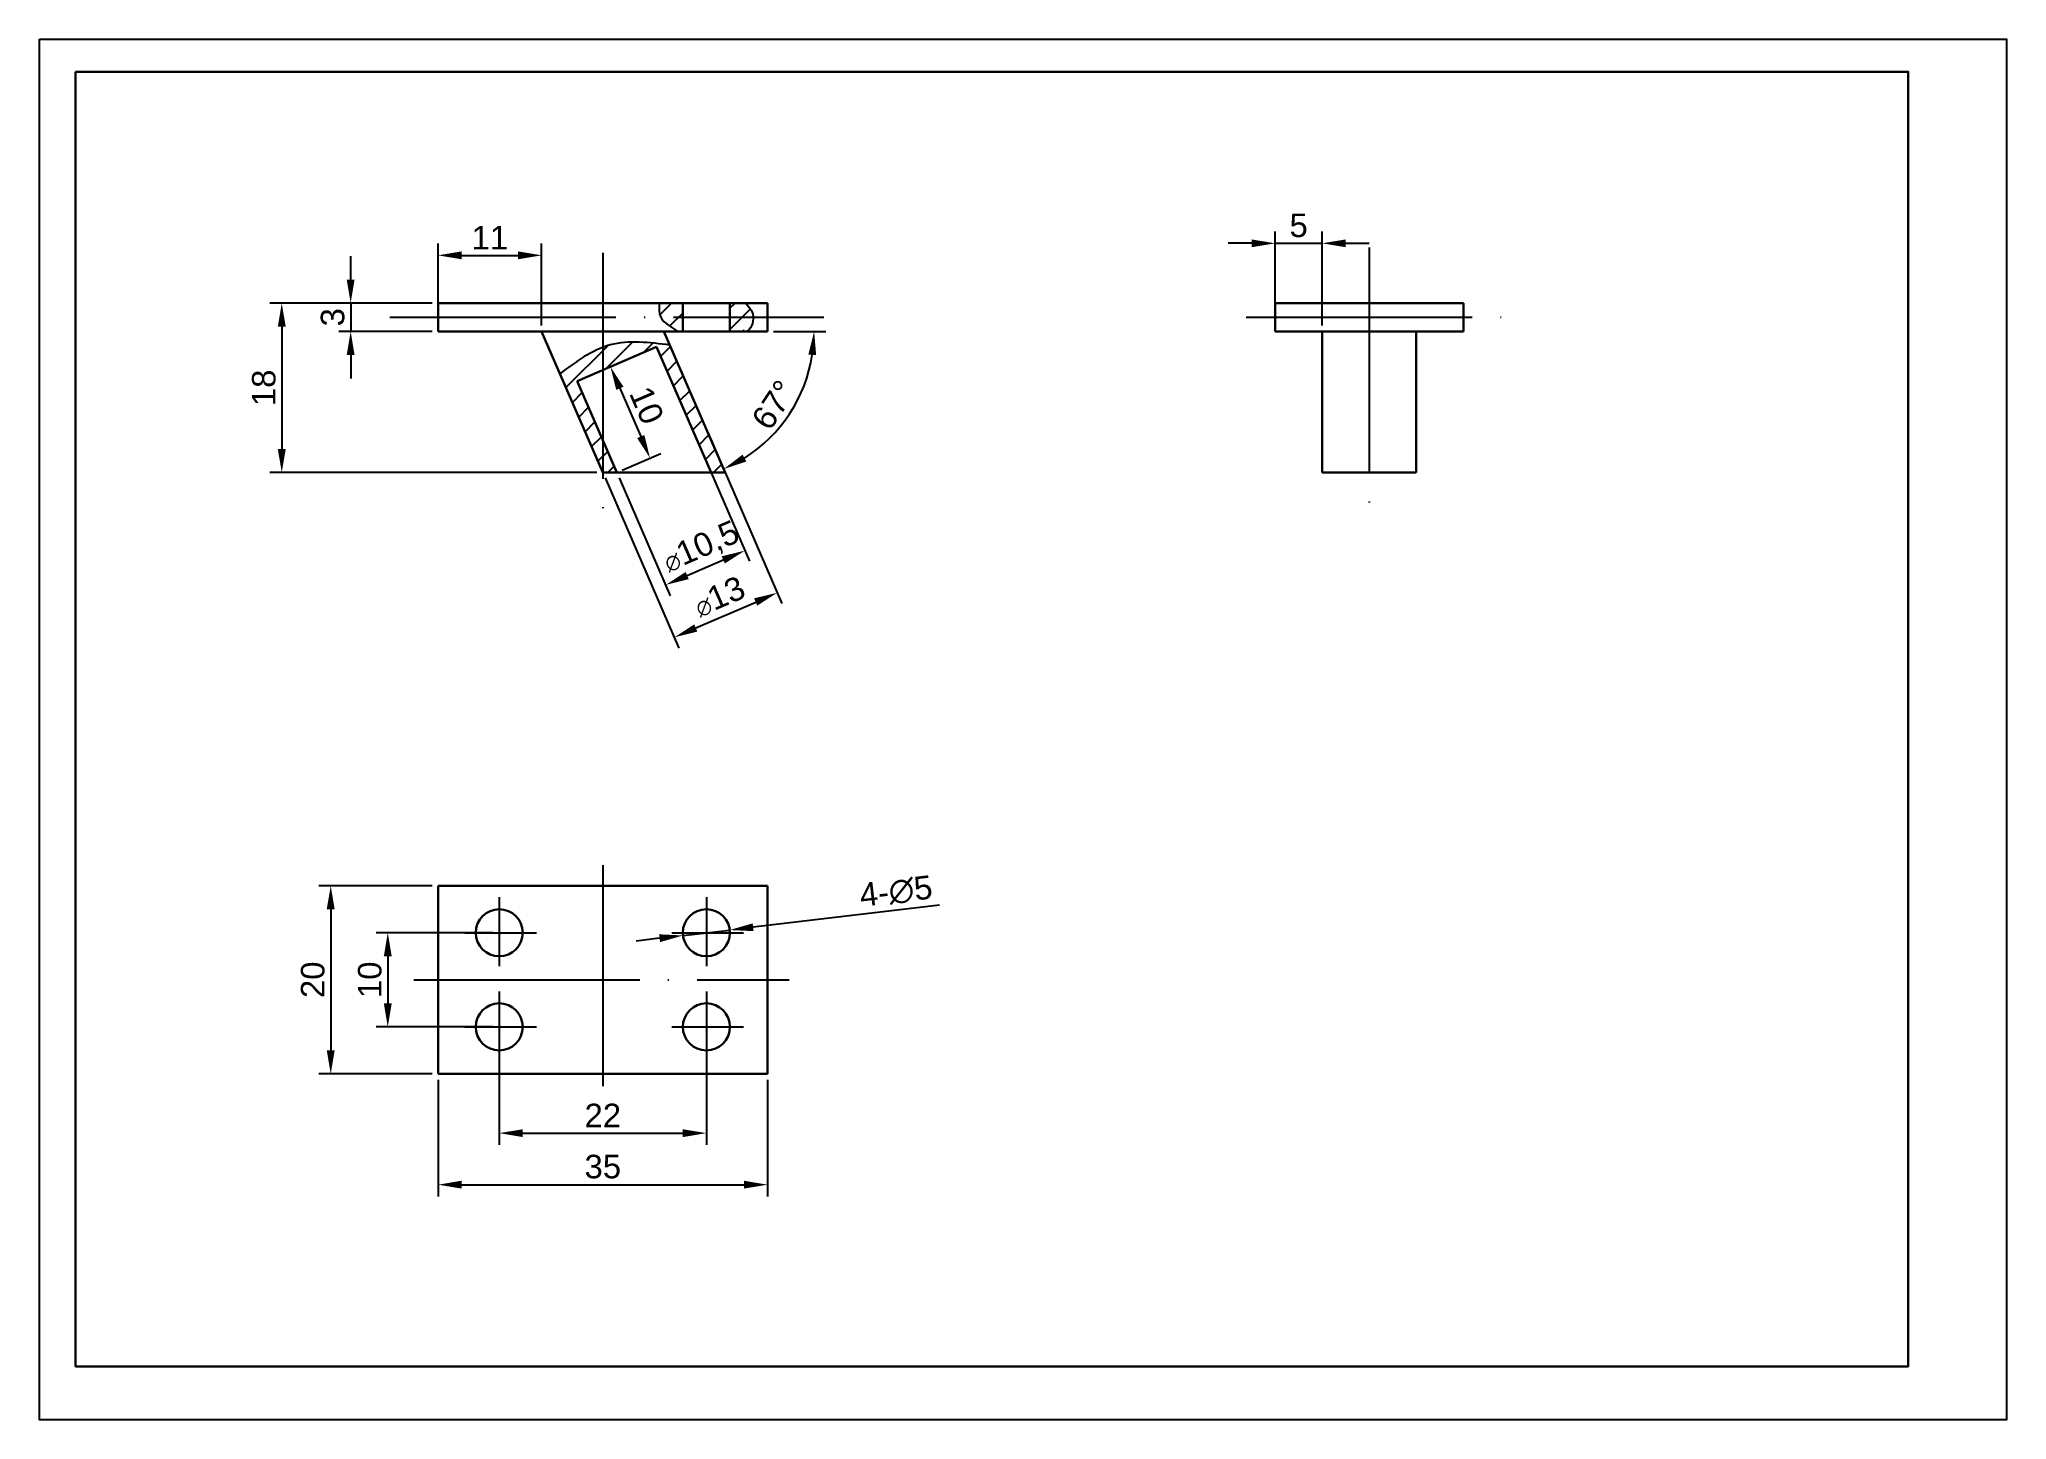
# Model space of a CAD drawing. Header units: millimetres. Extents: x 728 to 937, y 1206 to 1353.
import ezdxf

# ---------------------------------------------------------------- set-up
doc = ezdxf.new("R2010")
doc.units = ezdxf.units.MM
doc.linetypes.add('ACAD_ISO04W100', pattern=[30, 24, -3, 0, -3])
for name, color, linetype in [('中心线', 10, 'ACAD_ISO04W100'), ('剖面线', 7, 'Continuous'), ('标注线', 5, 'Continuous')]:
    doc.layers.add(name, color=color, linetype=linetype)
doc.layers.add('轮廓线', color=250, linetype='Continuous', lineweight=30)
doc.styles.get("Standard").update_dxf_attribs({"font": 'arial.ttf'})
doc.dimstyles.new('ISO-25', dxfattribs={"dimtxt": 2.5, "dimasz": 2.5, "dimexe": 1.25, "dimexo": 0.625, "dimtad": 1, "dimtxsty": 'Standard', "dimcen": 2.5, "dimadec": 0, "dimazin": 0, "dimtfac": 1, "dimtmove": 0, "dimatfit": 3, "dimfxl": 1, "dimarcsym": 0})

# ---------------------------------------------------------------- blocks, each defined once
blk = doc.blocks.new('*D149')
at = {"layer": 'Defpoints', "color": 0, "transparency": 16777216}
for p in [(798.8, 1311.74), (787.86, 1307), (806.39, 1294.24)]:
    blk.add_point(p, dxfattribs=at)
at = {"layer": '标注线', "color": 0, "lineweight": -2, "transparency": 16777216}
for p, q in [((799.05, 1311.17), (806.89, 1293.09)), ((788.11, 1306.43), (795.94, 1288.35)), ((797.74, 1290.49), (804.1, 1293.24))]:
    blk.add_line(p, q, dxfattribs=at)
at = {"layer": '标注线', "color": 0, "transparency": 16777216}
for points in [[(803.93, 1293.63), (804.26, 1292.86), (806.39, 1294.24)], [(797.57, 1290.87), (797.9, 1290.11), (795.45, 1289.49)]]:
    blk.add_solid(points, dxfattribs=at)
at = {"layer": '标注线', "color": 0, "transparency": 16777216, "insert": (800.23, 1293.84), "char_height": 2.5, "attachment_point": 5, "rotation": 23.4287}
blk.add_mtext('{\\Fgdt|c0;\\H0.625x;n}13', dxfattribs=at)
blk = doc.blocks.new('*D150')
at = {"layer": 'Defpoints', "color": 0, "transparency": 16777216}
for p in [(770.36, 1325), (761.08, 1322), (770.36, 1322)]:
    blk.add_point(p, dxfattribs=at)
at = {"layer": '标注线', "color": 0, "lineweight": -2, "transparency": 16777216}
for p, q in [((761.08, 1327.5), (761.08, 1330)), ((769.73, 1325), (759.83, 1325)), ((761.08, 1325), (761.08, 1322)), ((769.73, 1322), (759.83, 1322)), ((761.08, 1319.5), (761.08, 1317))]:
    blk.add_line(p, q, dxfattribs=at)
at = {"layer": '标注线', "color": 0, "transparency": 16777216}
for points in [[(760.66, 1327.5), (761.49, 1327.5), (761.08, 1325)], [(760.66, 1319.5), (761.49, 1319.5), (761.08, 1322)]]:
    blk.add_solid(points, dxfattribs=at)
at = {"layer": '标注线', "color": 0, "transparency": 16777216, "insert": (759.17, 1323.5), "char_height": 2.5, "attachment_point": 5, "rotation": 90}
blk.add_mtext('3', dxfattribs=at)
blk = doc.blocks.new('*D151')
at = {"layer": 'Defpoints', "color": 0, "transparency": 16777216}
for p in [(770.36, 1325), (753.76, 1307), (787.86, 1307)]:
    blk.add_point(p, dxfattribs=at)
at = {"layer": '标注线', "color": 0, "lineweight": -2, "transparency": 16777216}
for p, q in [((769.73, 1325), (752.51, 1325)), ((753.76, 1322.5), (753.76, 1309.5)), ((787.23, 1307), (752.51, 1307))]:
    blk.add_line(p, q, dxfattribs=at)
at = {"layer": '标注线', "color": 0, "transparency": 16777216}
for points in [[(753.34, 1322.5), (754.18, 1322.5), (753.76, 1325)], [(753.34, 1309.5), (754.18, 1309.5), (753.76, 1307)]]:
    blk.add_solid(points, dxfattribs=at)
at = {"layer": '标注线', "color": 0, "transparency": 16777216, "insert": (751.86, 1316), "char_height": 2.5, "attachment_point": 5, "rotation": 90}
blk.add_mtext('18', dxfattribs=at)
blk = doc.blocks.new('*D152')
at = {"layer": 'Defpoints', "color": 0, "transparency": 16777216}
for p in [(801.34, 1258.4), (796.38, 1257.82)]:
    blk.add_point(p, dxfattribs=at)
at = {"layer": '标注线', "color": 0, "lineweight": -2, "transparency": 16777216}
for p, q in [((823.61, 1261.03), (803.82, 1258.7)), ((796.38, 1257.82), (801.34, 1258.4)), ((793.89, 1257.52), (791.41, 1257.23))]:
    blk.add_line(p, q, dxfattribs=at)
at = {"layer": '标注线', "color": 0, "transparency": 16777216}
for points in [[(793.84, 1257.94), (793.94, 1257.11), (796.38, 1257.82)], [(803.78, 1259.11), (803.87, 1258.28), (801.34, 1258.4)]]:
    blk.add_solid(points, dxfattribs=at)
at = {"layer": '标注线', "color": 0, "transparency": 16777216, "insert": (819, 1262.47), "char_height": 2.5, "attachment_point": 5, "rotation": 6.7253}
blk.add_mtext('4-∅5', dxfattribs=at)
blk = doc.blocks.new('*D153')
at = {"layer": 'Defpoints', "color": 0, "transparency": 16777216}
for p in [(776.86, 1248.11), (798.86, 1248.22), (798.86, 1236.82)]:
    blk.add_point(p, dxfattribs=at)
at = {"layer": '标注线', "color": 0, "lineweight": -2, "transparency": 16777216}
for p, q in [((776.86, 1247.49), (776.86, 1235.57)), ((798.86, 1247.6), (798.86, 1235.57)), ((779.36, 1236.82), (796.36, 1236.82))]:
    blk.add_line(p, q, dxfattribs=at)
at = {"layer": '标注线', "color": 0, "transparency": 16777216}
for points in [[(779.36, 1237.23), (779.36, 1236.4), (776.86, 1236.82)], [(796.36, 1237.23), (796.36, 1236.4), (798.86, 1236.82)]]:
    blk.add_solid(points, dxfattribs=at)
at = {"layer": '标注线', "color": 0, "transparency": 16777216, "insert": (787.86, 1238.7), "char_height": 2.5, "attachment_point": 5}
blk.add_mtext('22', dxfattribs=at)
blk = doc.blocks.new('*D154')
at = {"layer": 'Defpoints', "color": 0, "transparency": 16777216}
for p in [(770.36, 1243.11), (805.36, 1243.11), (805.36, 1231.34)]:
    blk.add_point(p, dxfattribs=at)
at = {"layer": '标注线', "color": 0, "lineweight": -2, "transparency": 16777216}
for p, q in [((770.36, 1242.49), (770.36, 1230.09)), ((805.36, 1242.49), (805.36, 1230.09)), ((772.86, 1231.34), (802.86, 1231.34))]:
    blk.add_line(p, q, dxfattribs=at)
at = {"layer": '标注线', "color": 0, "transparency": 16777216}
for points in [[(772.86, 1231.76), (772.86, 1230.93), (770.36, 1231.34)], [(802.86, 1231.76), (802.86, 1230.93), (805.36, 1231.34)]]:
    blk.add_solid(points, dxfattribs=at)
at = {"layer": '标注线', "color": 0, "transparency": 16777216, "insert": (787.86, 1233.25), "char_height": 2.5, "attachment_point": 5}
blk.add_mtext('35', dxfattribs=at)
blk = doc.blocks.new('*D155')
at = {"layer": 'Defpoints', "color": 0, "transparency": 16777216}
for p in [(770.36, 1263.11), (758.96, 1243.11), (770.36, 1243.11)]:
    blk.add_point(p, dxfattribs=at)
at = {"layer": '标注线', "color": 0, "lineweight": -2, "transparency": 16777216}
for p, q in [((769.73, 1263.11), (757.71, 1263.11)), ((758.96, 1260.61), (758.96, 1245.61)), ((769.73, 1243.11), (757.71, 1243.11))]:
    blk.add_line(p, q, dxfattribs=at)
at = {"layer": '标注线', "color": 0, "transparency": 16777216}
for points in [[(758.54, 1260.61), (759.38, 1260.61), (758.96, 1263.11)], [(758.54, 1245.61), (759.38, 1245.61), (758.96, 1243.11)]]:
    blk.add_solid(points, dxfattribs=at)
at = {"layer": '标注线', "color": 0, "transparency": 16777216, "insert": (757.06, 1253.11), "char_height": 2.5, "attachment_point": 5, "rotation": 90}
blk.add_mtext('20', dxfattribs=at)
blk = doc.blocks.new('*D156')
at = {"layer": 'Defpoints', "color": 0, "transparency": 16777216}
for p in [(776.86, 1258.11), (765.02, 1248.11), (776.86, 1248.11)]:
    blk.add_point(p, dxfattribs=at)
at = {"layer": '标注线', "color": 0, "lineweight": -2, "transparency": 16777216}
for p, q in [((776.23, 1258.11), (763.77, 1258.11)), ((765.02, 1255.61), (765.02, 1250.61)), ((776.23, 1248.11), (763.77, 1248.11))]:
    blk.add_line(p, q, dxfattribs=at)
at = {"layer": '标注线', "color": 0, "transparency": 16777216}
for points in [[(764.6, 1255.61), (765.44, 1255.61), (765.02, 1258.11)], [(764.6, 1250.61), (765.44, 1250.61), (765.02, 1248.11)]]:
    blk.add_solid(points, dxfattribs=at)
at = {"layer": '标注线', "color": 0, "transparency": 16777216, "insert": (763.12, 1253.11), "char_height": 2.5, "attachment_point": 5, "rotation": 90}
blk.add_mtext('10', dxfattribs=at)
blk = doc.blocks.new('*D157')
at = {"layer": 'Defpoints', "color": 0, "transparency": 16777216}
for p in [(797.78, 1310.65), (789.36, 1307), (802.95, 1298.71)]:
    blk.add_point(p, dxfattribs=at)
at = {"layer": '标注线', "color": 0, "lineweight": -2, "transparency": 16777216}
for p, q in [((798.03, 1310.08), (803.45, 1297.57)), ((789.61, 1306.43), (795.03, 1293.92)), ((796.83, 1296.06), (800.66, 1297.72))]:
    blk.add_line(p, q, dxfattribs=at)
at = {"layer": '标注线', "color": 0, "transparency": 16777216}
for points in [[(800.49, 1298.1), (800.82, 1297.34), (802.95, 1298.71)], [(796.66, 1296.44), (796.99, 1295.68), (794.53, 1295.06)]]:
    blk.add_solid(points, dxfattribs=at)
at = {"layer": '标注线', "color": 0, "transparency": 16777216, "insert": (798.33, 1299.03), "char_height": 2.5, "attachment_point": 5, "rotation": 23.4287}
blk.add_mtext('{\\Fgdt|c0;\\H0.625x;n}10,5', dxfattribs=at)
blk = doc.blocks.new('*D158')
at = {"layer": 'Defpoints', "color": 0, "transparency": 16777216}
for p in [(785.15, 1316.72), (792.88, 1308.53), (789.36, 1307)]:
    blk.add_point(p, dxfattribs=at)
at = {"layer": '标注线', "color": 0, "lineweight": -2, "transparency": 16777216}
for p, q in [((785.72, 1316.97), (789.82, 1318.75)), ((789.66, 1315.96), (791.89, 1310.82)), ((789.93, 1307.25), (794.03, 1309.03))]:
    blk.add_line(p, q, dxfattribs=at)
at = {"layer": '标注线', "color": 0, "transparency": 16777216}
for points in [[(790.05, 1316.12), (789.28, 1315.79), (788.67, 1318.25)], [(792.27, 1310.99), (791.51, 1310.66), (792.88, 1308.53)]]:
    blk.add_solid(points, dxfattribs=at)
at = {"layer": '标注线', "color": 0, "transparency": 16777216, "insert": (792.52, 1314.15), "char_height": 2.5, "attachment_point": 5, "rotation": 293.4287}
blk.add_mtext('10', dxfattribs=at)
blk = doc.blocks.new('*D159')
at = {"layer": 'Defpoints', "color": 0, "transparency": 16777216}
for p in [(864.27, 1331.36), (859.27, 1322), (864.27, 1322)]:
    blk.add_point(p, dxfattribs=at)
at = {"layer": '标注线', "color": 0, "lineweight": -2, "transparency": 16777216}
for p, q in [((856.77, 1331.36), (854.27, 1331.36)), ((859.27, 1322.63), (859.27, 1332.61)), ((859.27, 1331.36), (864.27, 1331.36)), ((864.27, 1322.63), (864.27, 1332.61)), ((866.77, 1331.36), (869.27, 1331.36))]:
    blk.add_line(p, q, dxfattribs=at)
at = {"layer": '标注线', "color": 0, "transparency": 16777216}
for points in [[(856.77, 1331.77), (856.77, 1330.94), (859.27, 1331.36)], [(866.77, 1331.77), (866.77, 1330.94), (864.27, 1331.36)]]:
    blk.add_solid(points, dxfattribs=at)
at = {"layer": '标注线', "color": 0, "transparency": 16777216, "insert": (861.77, 1333.25), "char_height": 2.5, "attachment_point": 5}
blk.add_mtext('5', dxfattribs=at)
blk = doc.blocks.new('*D160')
at = {"layer": 'Defpoints', "color": 0, "transparency": 16777216}
for p in [(781.36, 1330.08), (770.36, 1322), (781.36, 1322)]:
    blk.add_point(p, dxfattribs=at)
at = {"layer": '标注线', "color": 0, "lineweight": -2, "transparency": 16777216}
for p, q in [((770.36, 1322.63), (770.36, 1331.33)), ((781.36, 1322.63), (781.36, 1331.33)), ((772.86, 1330.08), (778.86, 1330.08))]:
    blk.add_line(p, q, dxfattribs=at)
at = {"layer": '标注线', "color": 0, "transparency": 16777216}
for points in [[(772.86, 1330.5), (772.86, 1329.66), (770.36, 1330.08)], [(778.86, 1330.5), (778.86, 1329.66), (781.36, 1330.08)]]:
    blk.add_solid(points, dxfattribs=at)
at = {"layer": '标注线', "color": 0, "transparency": 16777216, "insert": (775.86, 1331.96), "char_height": 2.5, "attachment_point": 5}
blk.add_mtext('11', dxfattribs=at)
blk = doc.blocks.new('*D161')
at = {"layer": 'Defpoints', "color": 0, "transparency": 16777216}
for p in [(770.36, 1322), (794.36, 1322), (805.36, 1322), (809.12, 1315.98), (800.86, 1307)]:
    blk.add_point(p, dxfattribs=at)
at = {"layer": '标注线', "color": 0, "lineweight": -2, "transparency": 16777216}
blk.add_line((805.98, 1322), (811.56, 1322), dxfattribs=at)
blk.add_arc((794.36, 1322), 15.95, 302.4206, 351.0081, dxfattribs=at)
at = {"layer": '标注线', "color": 0, "transparency": 16777216}
for points in [[(809.69, 1319.54), (810.52, 1319.48), (810.31, 1322)], [(803.1, 1308.17), (802.71, 1308.91), (800.7, 1307.37)]]:
    blk.add_solid(points, dxfattribs=at)
at = {"layer": '标注线', "color": 0, "transparency": 16777216, "insert": (806.03, 1314.19), "char_height": 2.5, "attachment_point": 5, "rotation": 56.2092}
blk.add_mtext('67°', dxfattribs=at)

msp = doc.modelspace()

# ---------------------------------------------------------------- hatches: boundary and pattern name
at = {"layer": '剖面线'}
h = msp.add_hatch(dxfattribs=at)
h.set_pattern_fill('ANSI31', color=256, scale=0.5)
edge = h.paths.add_edge_path()
edge.add_line((796.359, 1325.001), (793.873, 1325.001))
edge.add_spline(control_points=[(793.873, 1325.001), (793.833, 1324.612), (793.699, 1323.275), (794.95, 1322.53), (795.837, 1322.001)], knot_values=[0, 0, 0, 0, 1.11797, 3.8383455, 3.8383455, 3.8383455, 3.8383455], degree=3, periodic=0)
edge.add_line((795.837, 1322.001), (796.359, 1322.001))
edge.add_line((796.359, 1322.001), (796.359, 1325.001))
edge = h.paths.add_edge_path()
edge.add_spline(control_points=[(803.162, 1322.001), (803.527, 1322.116), (804.178, 1323.728), (803.46, 1324.534), (803.044, 1325.001)], knot_values=[0, 0, 0, 0, 1.3439066, 3.1911372, 3.1911372, 3.1911372, 3.1911372], degree=3, periodic=0)
edge.add_line((803.044, 1325.001), (801.359, 1325.001))
edge.add_line((801.359, 1325.001), (801.359, 1322.001))
edge.add_line((801.359, 1322.001), (803.162, 1322.001))
h = msp.add_hatch(dxfattribs=at)
h.set_pattern_fill('ANSI31', color=256, scale=0.5)
edge = h.paths.add_edge_path()
edge.add_line((787.859, 1317.9), (787.859, 1320.31))
edge.add_spline(control_points=[(787.859, 1320.31), (786.256, 1319.7), (784.781, 1318.604), (783.306, 1317.507)], knot_values=[7.19985, 7.19985, 7.19985, 7.19985, 12.4993362, 12.4993362, 12.4993362, 12.4993362], degree=3, periodic=0)
edge.add_line((783.306, 1317.507), (787.859, 1307.001))
edge.add_line((787.859, 1307.001), (787.859, 1310.463))
edge.add_line((787.859, 1310.463), (785.146, 1316.724))
edge.add_line((785.146, 1316.724), (787.859, 1317.9))
edge = h.paths.add_edge_path()
edge.add_line((793.565, 1320.372), (799.359, 1307.001))
edge.add_line((799.359, 1307.001), (800.859, 1307.001))
edge.add_line((800.859, 1307.001), (794.992, 1320.541))
edge.add_spline(control_points=[(794.992, 1320.541), (792.799, 1320.818), (790.318, 1321.132), (788.112, 1320.407), (787.859, 1320.31)], knot_values=[0, 0, 0, 0, 6.3634258, 7.19985, 7.19985, 7.19985, 7.19985], degree=3, periodic=0)
edge.add_line((787.859, 1320.31), (787.859, 1317.9))
edge.add_line((787.859, 1317.9), (793.565, 1320.372))
h.paths.add_polyline_path([(787.859, 1310.463), (787.859, 1307.001), (789.359, 1307.001)], flags=17)

# ---------------------------------------------------------------- linework, layer by layer
at = {"layer": 'Defpoints'}
msp.add_lwpolyline([(728.012, 1353.03), (936.969, 1353.03), (936.969, 1206.376), (728.012, 1206.376)], close=True, dxfattribs=at)
at = {"layer": '中心线'}
for p, q in [((787.859, 1330.333), (787.859, 1300.598)), ((869.266, 1330.922), (869.266, 1303.017)), ((765.253, 1323.501), (811.323, 1323.501)), ((856.191, 1323.501), (883.289, 1323.501)), ((787.859, 1265.279), (787.859, 1241.824)), ((776.859, 1261.884), (776.859, 1254.557)), ((798.859, 1261.884), (798.859, 1254.557)), ((773.204, 1258.11), (780.82, 1258.11)), ((795.204, 1258.11), (802.82, 1258.11)), ((767.784, 1253.11), (807.643, 1253.11)), ((776.859, 1251.884), (776.859, 1244.557)), ((798.859, 1251.884), (798.859, 1244.557)), ((773.204, 1248.11), (780.82, 1248.11)), ((795.204, 1248.11), (802.82, 1248.11))]:
    msp.add_line(p, q, dxfattribs=at)
at = {"layer": '剖面线'}
msp.add_line((787.859, 1307.001), (783.883, 1316.177), dxfattribs=at)
for points in [[(793.873, 1325.001), (793.873, 1323.883), (795.837, 1322.001)], [(803.044, 1325.001), (803.833, 1323.331), (802.946, 1322.001), (802.748, 1322.099)], [(794.992, 1320.541), (788.628, 1320.561), (783.306, 1317.507)]]:
    msp.add_spline(points, degree=3, dxfattribs=at)
at = {"layer": '轮廓线'}
for p, q in [((770.359, 1325.001), (770.359, 1322.001)), ((805.359, 1325.001), (770.359, 1325.001)), ((796.359, 1325.001), (796.359, 1322.001)), ((801.359, 1325.001), (801.359, 1322.001)), ((805.359, 1322.001), (805.359, 1325.001)), ((859.266, 1325.001), (859.266, 1322.001)), ((879.266, 1325.001), (859.266, 1325.001)), ((879.266, 1322.001), (879.266, 1325.001)), ((770.359, 1322.001), (805.359, 1322.001)), ((787.859, 1307.001), (781.359, 1322.001)), ((800.859, 1307.001), (794.359, 1322.001)), ((859.266, 1322.001), (879.266, 1322.001)), ((864.266, 1322.001), (864.266, 1307.001)), ((874.266, 1322.001), (874.266, 1307.001)), ((785.146, 1316.724), (793.565, 1320.372)), ((793.565, 1320.372), (799.359, 1307.001)), ((785.146, 1316.724), (789.359, 1307.001)), ((787.859, 1307.001), (800.859, 1307.001)), ((864.266, 1307.001), (874.266, 1307.001)), ((770.359, 1263.11), (770.359, 1243.11)), ((805.359, 1263.11), (770.359, 1263.11)), ((805.359, 1243.11), (805.359, 1263.11)), ((770.359, 1243.11), (805.359, 1243.11))]:
    msp.add_line(p, q, dxfattribs=at)
msp.add_lwpolyline([(731.865, 1349.58), (926.518, 1349.58), (926.518, 1212.039), (731.865, 1212.039)], close=True, dxfattribs=at)
for centre in [(776.859, 1258.11), (798.859, 1258.11), (776.859, 1248.11), (798.859, 1248.11)]:
    msp.add_circle(centre, 2.5, dxfattribs=at)

# ---------------------------------------------------------------- dimensions: what is measured, and where the dimension line sits
at = {"layer": '标注线'}
for p1, p2, distance, picture, middle in [((770.359, 1322.001), (781.359, 1322.001), 8.078, '*D160', (775.859, 1331.959)), ((859.266, 1322.001), (864.266, 1322.001), 9.356, '*D159', (861.766, 1333.253))]:
    dim = msp.add_aligned_dim(p1=p1, p2=p2, distance=distance, dimstyle='ISO-25', dxfattribs=at)
    dim.commit()
    dim.dimension.update_dxf_attribs({"geometry": picture, "text_midpoint": middle})
for base, p1, p2, angle, picture, middle, dimtype in [((761.077, 1322.001), (770.359, 1325.001), (770.359, 1322.001), 270, '*D150', (761.077, 1323.501), 161), ((753.761, 1307.001), (770.359, 1325.001), (787.859, 1307.001), 90, '*D151', (753.761, 1316.001), 160), ((758.96, 1243.11), (770.359, 1263.11), (770.359, 1243.11), 90, '*D155', (758.96, 1253.11), 160)]:
    dim = msp.add_linear_dim(base=base, p1=p1, p2=p2, angle=angle, dimstyle='ISO-25', dxfattribs=at)
    dim.commit()
    dim.dimension.update_dxf_attribs({"geometry": picture, "text_midpoint": middle, "dimtype": dimtype})
dim = msp.add_angular_dim_2l(base=(809.124, 1315.979), line1=((800.859, 1307.001), (794.359, 1322.001)), line2=((770.359, 1322.001), (805.359, 1322.001)), dimstyle='ISO-25', dxfattribs=at)
dim.commit()
dim.dimension.update_dxf_attribs({"geometry": '*D161', "text_midpoint": (807.611, 1313.133), "dimtype": 162})
dim = msp.add_aligned_dim(p1=(785.146, 1316.724), p2=(789.359, 1307.001), distance=3.84, text='10', dimstyle='ISO-25', dxfattribs=at)
dim.commit()
dim.dimension.update_dxf_attribs({"geometry": '*D158', "text_midpoint": (792.52, 1314.145)})
for base, p1, p2, text, picture, middle in [((806.39, 1294.238), (787.859, 1307.001), (798.804, 1311.744), '{\\Fgdt|c0;\\H0.625x;n}13', '*D149', (801.056, 1291.926)), ((802.951, 1298.712), (789.359, 1307.001), (797.778, 1310.65), '{\\Fgdt|c0;\\H0.625x;n}10,5', '*D157', (799.177, 1297.077))]:
    dim = msp.add_linear_dim(base=base, p1=p1, p2=p2, angle=23.42869, text=text, dimstyle='ISO-25', dxfattribs=at)
    dim.commit()
    dim.dimension.update_dxf_attribs({"geometry": picture, "text_midpoint": middle, "dimtype": 161})
dim = msp.add_diameter_dim_2p(p1=(796.376, 1257.818), p2=(801.342, 1258.403), text='4-<>', dimstyle='ISO-25', dxfattribs=at)
dim.commit()
dim.dimension.update_dxf_attribs({"geometry": '*D152', "text_midpoint": (819.229, 1260.512), "dimtype": 163})
dim = msp.add_linear_dim(base=(765.021, 1248.11), p1=(776.859, 1258.11), p2=(776.859, 1248.11), angle=90, dimstyle='ISO-25', dxfattribs=at)
dim.commit()
dim.dimension.update_dxf_attribs({"geometry": '*D156', "text_midpoint": (763.119, 1253.11)})
for base, p1, p2, picture, middle in [((798.859, 1236.816), (776.859, 1248.11), (798.859, 1248.221), '*D153', (787.859, 1238.696)), ((805.359, 1231.345), (770.359, 1243.11), (805.359, 1243.11), '*D154', (787.859, 1233.247))]:
    dim = msp.add_linear_dim(base=base, p1=p1, p2=p2, dimstyle='ISO-25', dxfattribs=at)
    dim.commit()
    dim.dimension.update_dxf_attribs({"geometry": picture, "text_midpoint": middle})

doc.saveas('drawing.dxf')
